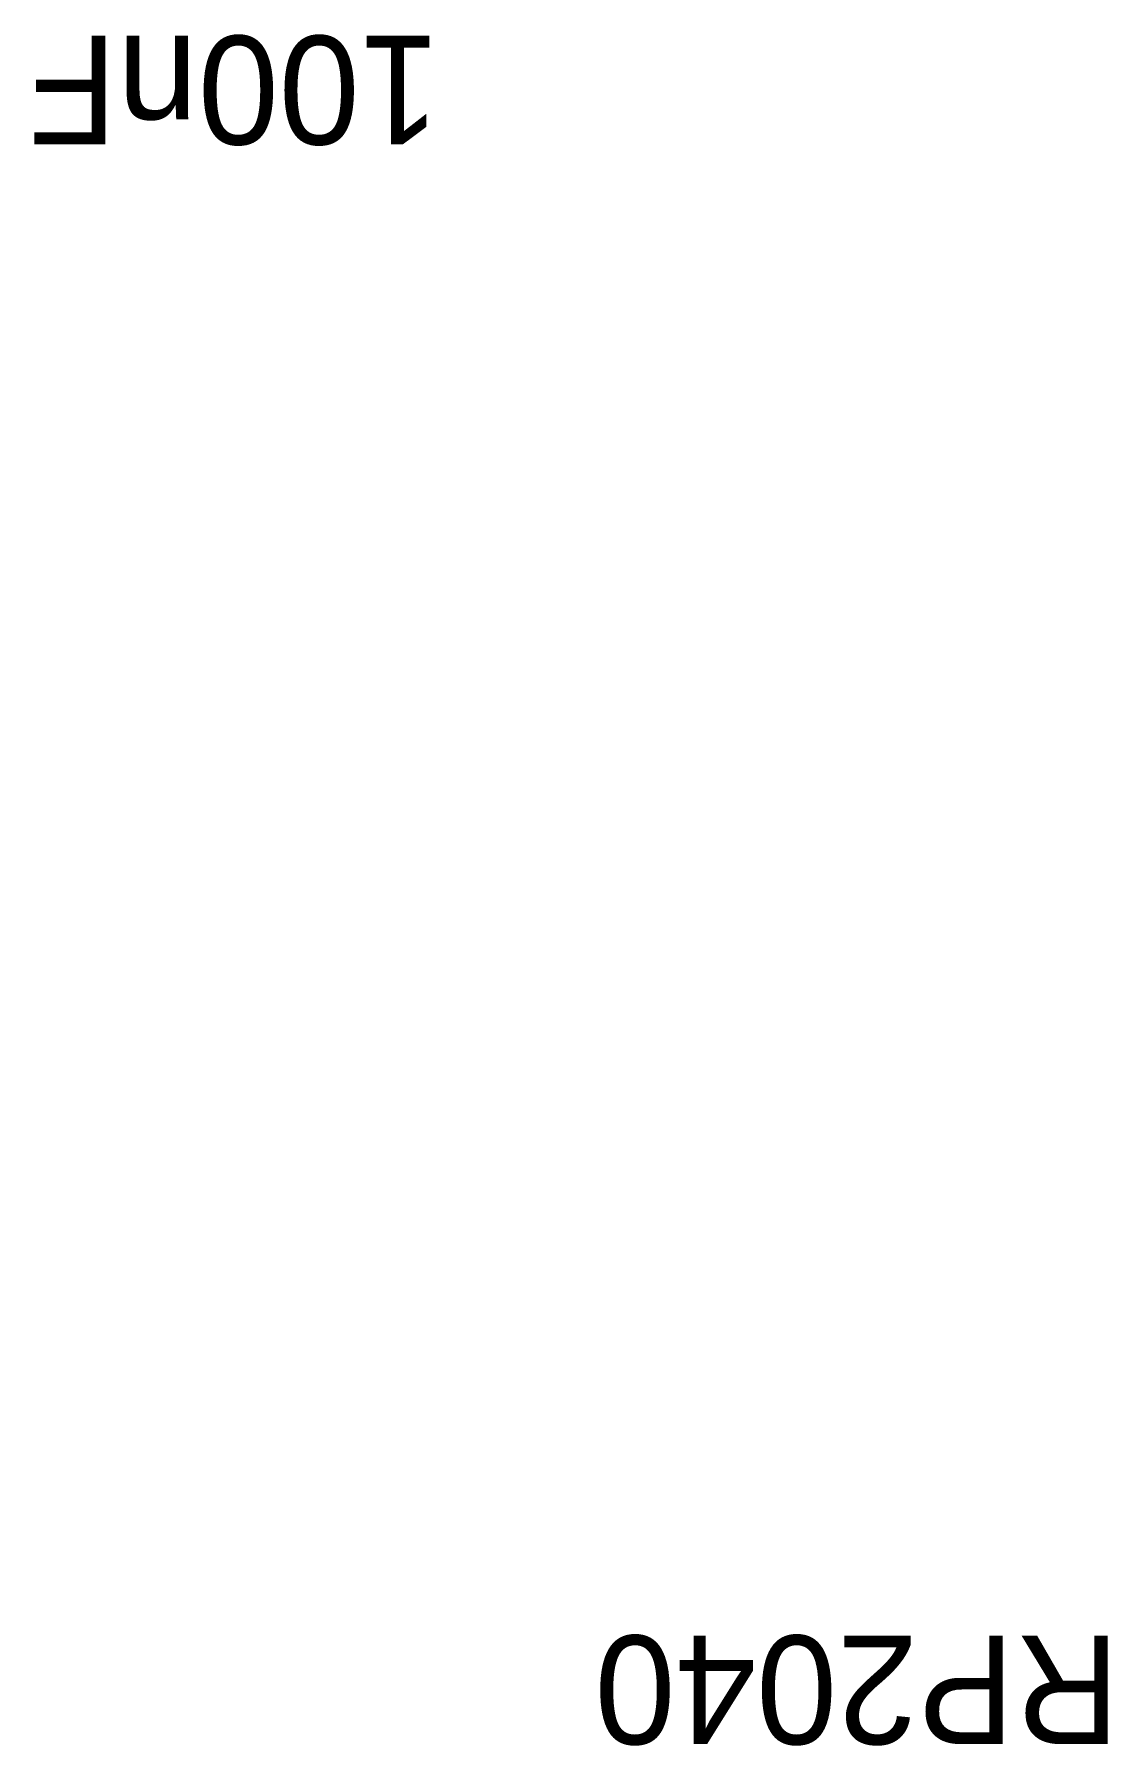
# Model space of a CAD drawing. Header units: metres. Extents: x 139.5 to 149.4, y -109.7 to -93.9.
import ezdxf

# ---------------------------------------------------------------- set-up
doc = ezdxf.new("R2010")
doc.units = ezdxf.units.M

msp = doc.modelspace()

# ---------------------------------------------------------------- texts
at = {"layer": 'FFab', "color": 5}
for s, p in [('100nF ', (143.257643, -93.920018)), ('RP2040 ', (149.508893, -108.645))]:
    msp.add_text(s, height=1, rotation=180, dxfattribs=at).set_placement(p)

doc.saveas('drawing.dxf')
